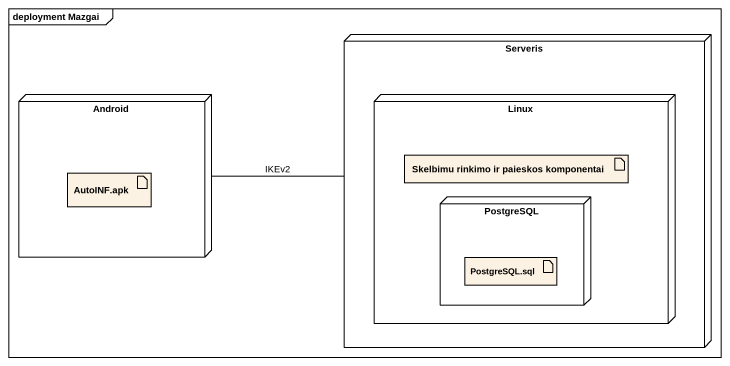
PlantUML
@startuml
mainframe deployment Mazgai
node Serveris {
  node Linux {
    artifact "Skelbimu rinkimo ir paieskos komponentai" as Skelbimu_rinkimo_ir
    node PostgreSQL {
      artifact "PostgreSQL.sql" as PostgreSQL_sql
    }
  }
}
node Android {
  artifact "AutoINF.apk" as AutoINF_apk
}
Android -right- Serveris : IKEv2
@enduml
